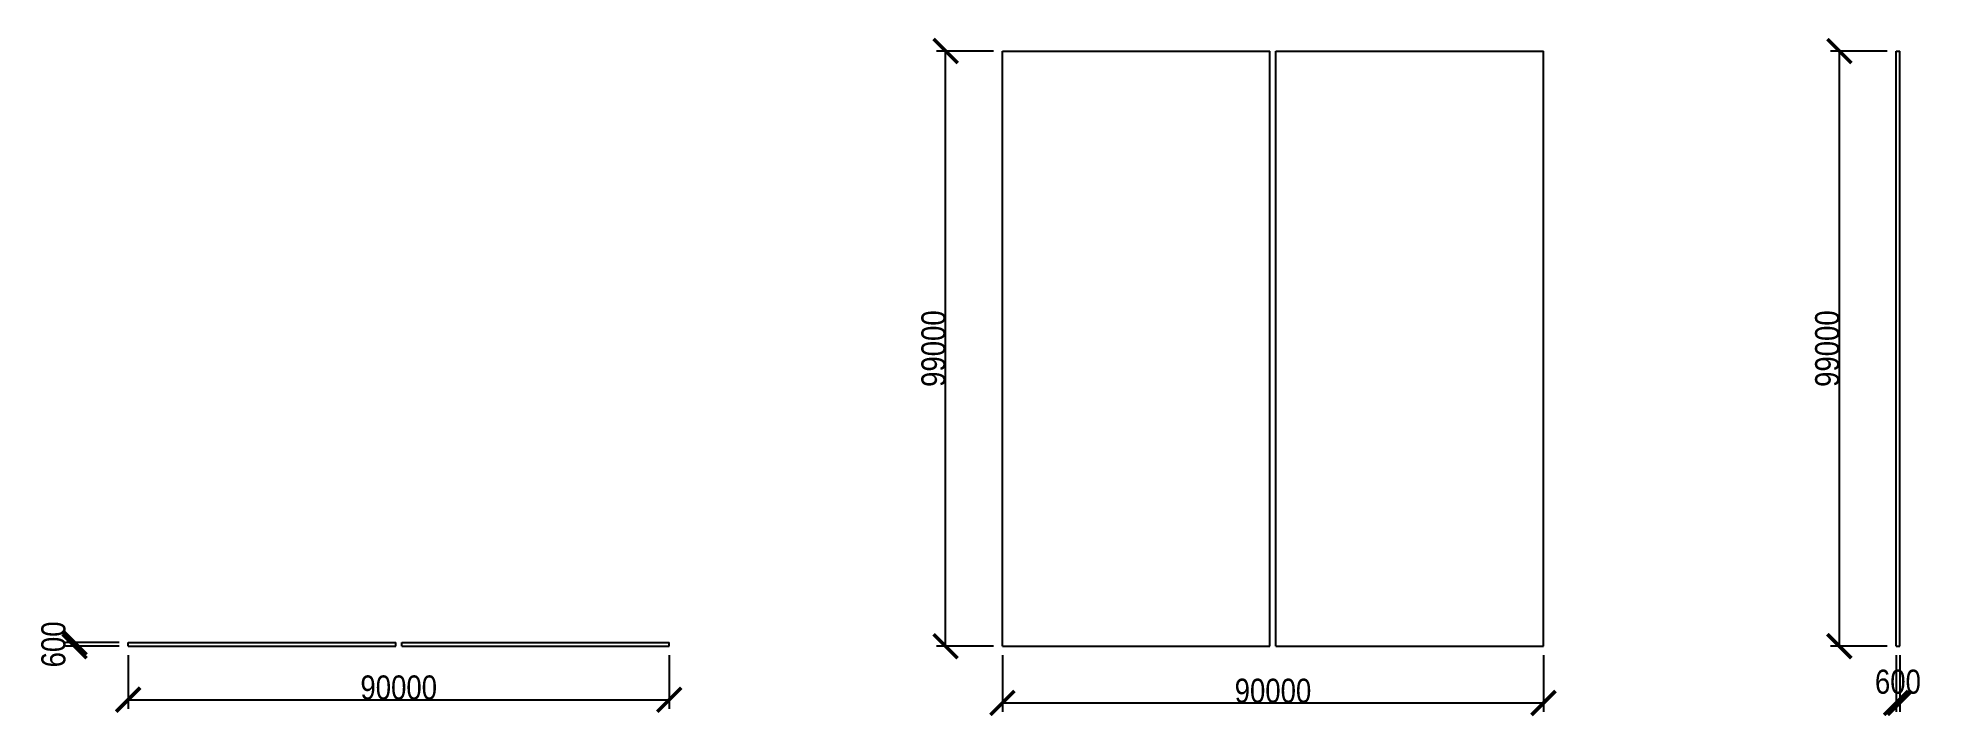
# Model space of a CAD drawing. Header units: millimetres. Extents: x -150 to 2989, y -117 to 1012.
import ezdxf

# ---------------------------------------------------------------- set-up
doc = ezdxf.new("R2010")
doc.units = ezdxf.units.MM
doc.layers.add('DIM', color=5, linetype='Continuous')
doc.layers.add('OUTLINE', color=7, linetype='Continuous')
doc.styles.add('OpenSansCondensed-Light', font='OpenSansCondensed-Light.ttf')
doc.dimstyles.new('EZDXF', dxfattribs={"dimtxt": 0.25, "dimasz": 0.175, "dimexe": 0.375, "dimexo": 0.125, "dimgap": 0.1, "dimtad": 1, "dimlfac": 100, "dimzin": 12, "dimdsep": 46, "dimtxsty": 'OpenSansCondensed-Light', "dimblk": 'ARCHTICK', "dimcen": 2.5, "dimazin": 3, "dimtfac": 0.5, "dimtmove": 2, "dimatfit": 3})

# ---------------------------------------------------------------- blocks, each defined once
blk = doc.blocks.new('_ARCHTICK')
at = {"color": 0, "linetype": 'BYBLOCK', "const_width": 0.15}
blk.add_lwpolyline([(-0.5, -0.5), (0.5, 0.5)], dxfattribs=at)

msp = doc.modelspace()

# ---------------------------------------------------------------- linework, layer by layer
at = {"layer": 'OUTLINE'}
for points in [[(1454, 0), (1454, 990)], [(1454, 990), (1899, 990)], [(1899, 0), (1899, 990)], [(1909, 0), (1909, 990)], [(1909, 990), (2354, 990)], [(2354, 0), (2354, 990)], [(2940.4, 0), (2940.4, 990)], [(2940.4, 990), (2946.4, 990)], [(2946.4, 0), (2946.4, 990)], [(0, 0), (0, 6)], [(0, 6), (445, 6)], [(0, 0), (445, 0)], [(445, 0), (445, 6)], [(455, 0), (455, 6)], [(455, 6), (900, 6)], [(455, 0), (900, 0)], [(900, 0), (900, 6)], [(1454, 0), (1899, 0)], [(1909, 0), (2354, 0)], [(2940.4, 0), (2946.4, 0)]]:
    msp.add_lwpolyline(points, dxfattribs=at)

# ---------------------------------------------------------------- dimensions: what is measured, and where the dimension line sits
at = {"layer": 'DIM'}
for base, p1, p2 in [((1359.6, 0), (1454, 0), (1454, 990)), ((2846, 0), (2940.4, 0), (2940.4, 990)), ((-89, 0), (0, 0), (0, 6))]:
    msp.add_linear_dim(base=base, p1=p1, p2=p2, angle=90, dimstyle='EZDXF', override={"dimtxt": 40, "dimasz": 40, "dimexe": 15, "dimexo": 15, "dimdec": 0}, dxfattribs=at).render()
for base, p1, p2 in [((0, -89), (0, 0), (900, 0)), ((1454, -94.4), (1454, 0), (2354, 0)), ((2940.4, -94.4), (2940.4, 0), (2946.4, 0))]:
    msp.add_linear_dim(base=base, p1=p1, p2=p2, dimstyle='EZDXF', override={"dimtxt": 40, "dimasz": 40, "dimexe": 15, "dimexo": 15, "dimdec": 0}, dxfattribs=at).render()

doc.saveas('drawing.dxf')
